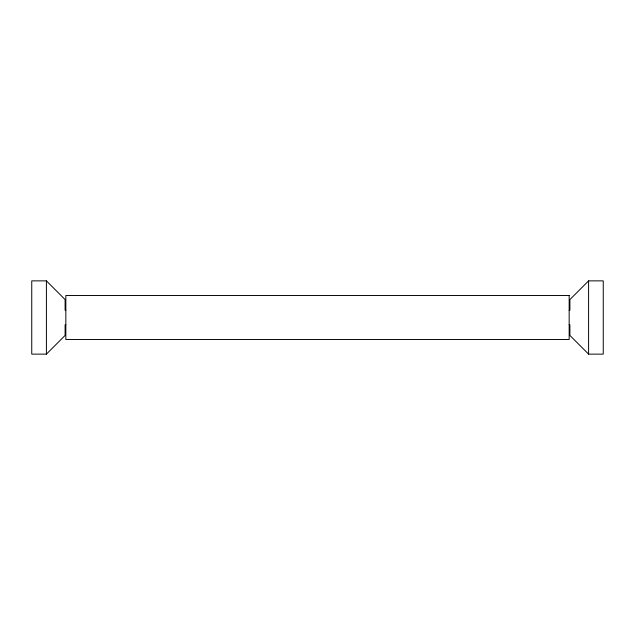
<?xml version="1.0" encoding="UTF-8"?>
<svg xmlns="http://www.w3.org/2000/svg" width="635" height="635" viewBox="0 0 635 635"><rect width="100%" height="100%" fill="white"/><g stroke="black" fill="none" stroke-linecap="round" stroke-linejoin="round"><path stroke-width="0.95" d="M65.834 310.174L65.103 310.174L65.103 299.561L46.403 280.868L31.75 280.868L31.75 354.132L46.403 354.132L65.103 335.439L65.103 324.826L65.834 324.826M569.166 324.826L569.897 324.826L569.897 335.439L588.597 354.132L603.25 354.132L603.25 280.868L588.597 280.868L569.897 299.561L569.897 310.174L569.166 310.174M588.597 280.868L588.597 354.132M46.403 280.868L46.403 354.132M569.166 295.521L65.834 295.521L65.834 339.479L569.166 339.479L569.166 295.521"/></g></svg>
